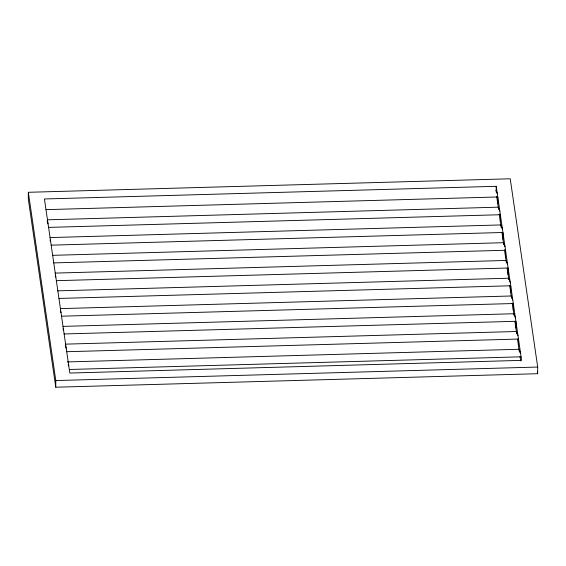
<?xml version="1.0" encoding="UTF-8"?>
<svg xmlns="http://www.w3.org/2000/svg" width="566" height="566" viewBox="0 0 566 566"><rect width="100%" height="100%" fill="white"/><g stroke="black" fill="none" stroke-linecap="round" stroke-linejoin="round"><path stroke-width="0.85" d="M28.335 192.291L28.3 198.949L55.765 387.215L537.665 373.709L537.7 367.051L510.235 178.785L28.335 192.291L55.801 380.557L55.765 387.215M496.177 192.136L496.212 186.313L44.431 198.977L69.823 373.036L521.604 360.365L496.212 186.313M497.726 203.626L497.769 196.968L45.988 209.632M500.323 221.384L500.358 214.726L48.577 227.391M502.912 239.142L502.948 232.492L51.173 245.156M505.502 256.907L505.537 250.25L53.763 262.914M508.091 274.666L508.134 268.008L56.352 280.679M510.688 292.431L510.723 285.773L58.942 298.438M513.277 310.189L513.312 303.532L61.531 316.196M515.867 327.947L515.902 321.297L64.128 333.961M518.456 345.713L518.498 339.055L66.717 351.719M47.353 219.813L498.25 207.177L499.842 211.175M49.942 237.579L500.839 224.935L502.431 228.94M52.532 255.337L503.429 242.701L505.021 246.698M55.121 273.102L506.018 260.459L507.61 264.456M57.718 290.86L508.615 278.217L510.207 282.222M60.307 308.619L511.204 295.983L512.796 299.98M62.897 326.384L513.794 313.741L515.385 317.745M65.486 344.142L516.383 331.499L517.975 335.504M67.198 361.929L518.972 349.264L520.564 353.262M69.307 369.478L521.088 356.813M55.801 380.557L537.7 367.051M495.972 190.211L497.245 193.416M47.105 221.44L48.06 223.839M50.013 240.005L50.65 241.604M55.199 275.522L55.836 277.121M60.378 311.045L61.015 312.644M62.968 328.804L63.604 330.41M65.246 345.769L66.201 348.168M68.153 364.327L68.79 365.926M537.41 371.961L537.665 373.709M496.686 196.466L498.561 209.307M499.233 213.955L501.278 227.957M501.915 232.329L503.705 244.569M504.469 249.818L506.379 262.942M507.15 268.185L508.82 279.639M509.697 285.681L511.515 298.112M512.251 303.171L513.999 315.163M514.933 321.545L516.716 333.784M517.487 339.034L519.397 352.158M520.034 356.53L520.67 360.903"/></g></svg>
